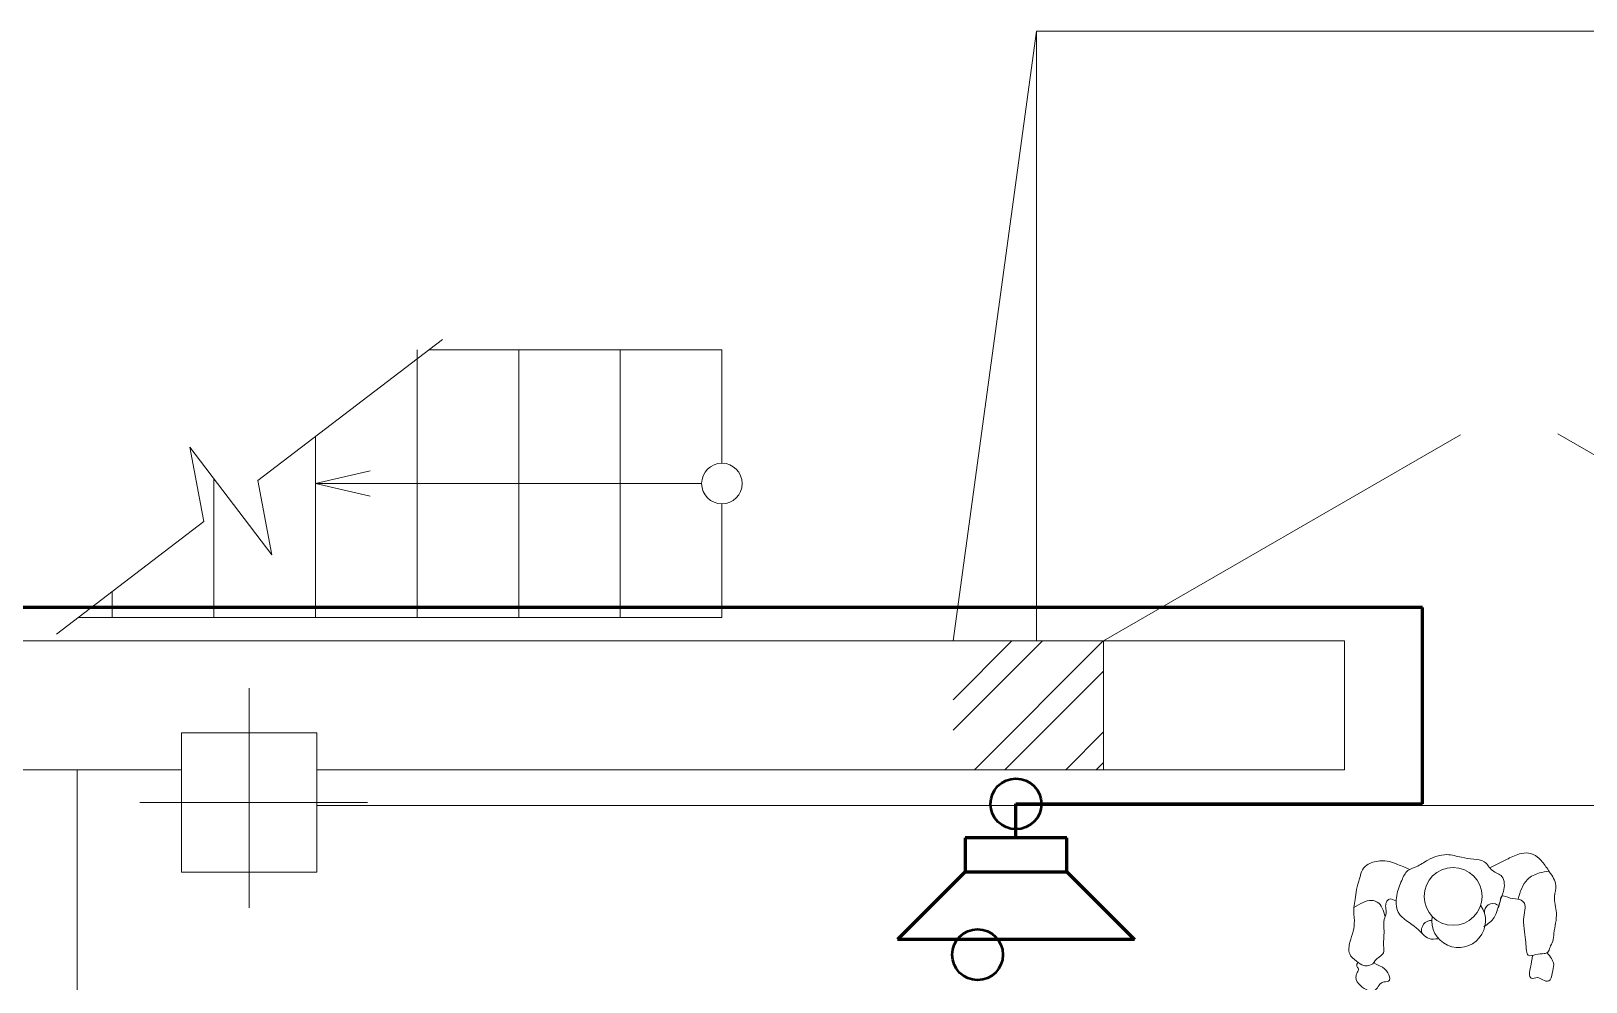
# Model space of a CAD drawing. Header units: millimetres. Extents: x 1663 to 6300, y 431 to 1491.
# Drawn here: x 5050.9 to 5117.5, y 1361.1 to 1401.8 of the extents above; entities that cross this region are included whole.
import ezdxf

# ---------------------------------------------------------------- set-up
doc = ezdxf.new("R2010")
doc.units = ezdxf.units.MM
for name, color, linetype, lineweight in [('Линия связи (Вновь)', 3, 'Continuous', 60), ('Связь', 84, 'Continuous', 50), ('СОУЭ', 160, 'Continuous', 60), ('Строительный', 251, 'Continuous', 13)]:
    doc.layers.add(name, color=color, linetype=linetype, lineweight=lineweight)

# ---------------------------------------------------------------- blocks, each defined once
blk = doc.blocks.new('A$C178B2837')
at = {"layer": 'Строительный', "ltscale": 100}
for p, q in [((563.383, 420.514), (560.924, 402.514)), ((590.283, 420.514), (563.383, 420.514)), ((563.383, 402.514), (563.383, 420.514)), ((540.395, 407.249), (545.849, 411.409)), ((545.1, 411.109), (545.1, 403.209)), ((554.1, 411.109), (545.456, 411.109)), ((548.1, 411.109), (548.1, 403.209)), ((551.1, 411.109), (551.1, 403.209)), ((554.1, 411.109), (554.1, 407.759)), ((575.902, 408.598), (565.363, 402.514)), ((578.775, 408.627), (589.363, 402.514)), ((538.805, 406.036), (538.387, 408.232)), ((538.387, 408.232), (540.813, 405.052)), ((542.1, 408.549), (542.1, 403.209)), ((539.1, 407.298), (539.1, 403.209)), ((540.813, 405.052), (540.395, 407.249)), ((542.1, 407.159), (543.716, 407.533)), ((553.5, 407.159), (542.1, 407.159)), ((542.1, 407.159), (543.716, 406.785)), ((554.1, 406.559), (554.1, 403.209)), ((534.455, 402.718), (538.805, 406.036)), ((536.1, 403.973), (536.1, 403.209)), ((554.1, 403.209), (535.098, 403.209)), ((565.363, 402.514), (512.744, 402.514)), ((560.924, 400.776), (562.662, 402.514)), ((560.924, 399.878), (563.56, 402.514)), ((561.556, 398.714), (565.356, 402.514)), ((572.483, 402.514), (565.363, 402.514)), ((565.363, 402.514), (565.363, 398.714)), ((572.483, 402.514), (572.483, 398.714)), ((562.454, 398.714), (565.363, 401.624)), ((540.143, 401.12), (540.143, 394.633)), ((538.143, 399.803), (538.143, 395.692)), ((538.143, 399.803), (542.143, 399.803)), ((542.143, 395.692), (542.143, 399.803)), ((564.25, 398.714), (565.363, 399.828)), ((565.148, 398.714), (565.363, 398.93)), ((538.143, 398.714), (528.163, 398.714)), ((535.063, 330.964), (535.063, 398.714)), ((565.363, 398.714), (542.143, 398.714)), ((572.483, 398.714), (565.363, 398.714)), ((543.637, 397.747), (536.917, 397.747)), ((543.163, 397.658), (542.143, 397.658)), ((588.143, 397.658), (542.163, 397.658)), ((538.143, 395.692), (542.143, 395.692))]:
    blk.add_line(p, q, dxfattribs=at)
for centre, radius in [((554.1, 407.159), 0.6), ((575.688, 394.976), 0.854)]:
    blk.add_circle(centre, radius, dxfattribs=at)
for centre, radius, start, end in [((575.852, 394.257), 0.793, 170.6183, 35.0724), ((576.859, 394.515), 0.248, 55.1593, 189.9318), ((575.055, 393.965), 0.302, 89.1909, 194.826)]:
    blk.add_arc(centre, radius, start, end, dxfattribs=at)
for points in [[(575.239, 393.727), (574.984, 393.728), (574.783, 393.868), (574.611, 394.036), (574.07, 394.508), (574.023, 395), (574.172, 395.449), (574.356, 395.738), (574.596, 395.85), (574.943, 396.045), (575.505, 396.207), (575.933, 396.13), (576.298, 396.073), (576.605, 395.997), (576.85, 395.741), (577.13, 395.562), (577.173, 395.118), (577.073, 394.829), (577.001, 394.594), (576.903, 394.351), (576.595, 394.079)], [(576.791, 395.829), (577.265, 396.063), (577.644, 396.228), (577.913, 396.255), (578.179, 396.136), (578.316, 396), (578.535, 395.695), (578.722, 395.301), (578.683, 394.974), (578.737, 394.491), (578.666, 393.881), (578.629, 393.652), (578.549, 393.474), (578.481, 393.325), (578.379, 393.287), (578.129, 393.262), (577.906, 393.239), (577.857, 393.369), (577.831, 393.622), (577.8, 393.929), (577.764, 394.292), (577.81, 394.575), (577.791, 394.774), (577.662, 394.879), (577.376, 394.925), (577.123, 394.981), (577.062, 394.764), (577.002, 394.608)], [(573.992, 394.84), (573.809, 394.894), (573.717, 394.806), (573.709, 394.481), (573.654, 394.291), (573.647, 394.023), (573.642, 393.772), (573.636, 393.521), (573.631, 393.312), (573.381, 393.073), (573.35, 393.023), (573.183, 392.931), (573.05, 392.935), (572.837, 393.064), (572.635, 393.275), (572.643, 393.628), (572.737, 393.947), (572.772, 394.251), (572.76, 394.651), (572.797, 394.886), (572.834, 395.175), (572.928, 395.505), (572.98, 395.698), (573.138, 395.899), (573.525, 396.02), (573.807, 396.006), (574.046, 395.92), (574.411, 395.773)], [(577.605, 394.895), (577.886, 395.476), (578.243, 395.668), (578.519, 395.719)], [(573.68, 394.374), (573.442, 394.809), (573.283, 394.856), (573.03, 394.794), (572.76, 394.651)], [(572.879, 393.03), (572.845, 392.914), (572.89, 392.833), (572.86, 392.731), (572.818, 392.588), (572.953, 392.341), (573.184, 392.2), (573.367, 392.196), (573.595, 392.437), (573.777, 392.476), (573.604, 392.882), (573.357, 393.034), (573.436, 393.134)], [(578.03, 393.235), (577.973, 392.883), (577.942, 392.694), (577.993, 392.558), (578.184, 392.577), (578.336, 392.509), (578.512, 392.48), (578.615, 392.71), (578.657, 392.966), (578.462, 393.312)]]:
    blk.add_spline(points, degree=3, dxfattribs=at)
blk = doc.blocks.new('A$C7B0F30C2')
at = {"layer": 'СОУЭ'}
for p, q in [((0, 3), (7, 3)), ((2, 1), (0, 3)), ((5, 1), (7, 3)), ((2, 1), (2, 0)), ((5, 1), (2, 1)), ((5, 0), (5, 1)), ((2, 0), (5, 0))]:
    blk.add_line(p, q, dxfattribs=at)

msp = doc.modelspace()

# ---------------------------------------------------------------- linework, layer by layer
at = {"layer": 'Линия связи (Вновь)'}
for p, q in [((5110.509, 1377.113), (4751.763, 1377.113)), ((5110.509, 1368.691), (5110.509, 1377.113)), ((5093.085, 1367.239), (5093.085, 1368.691)), ((5093.085, 1368.691), (5110.509, 1368.691))]:
    msp.add_line(p, q, dxfattribs=at)
at = {"layer": 'Связь'}
for centre in [(5093.085, 1368.691), (5091.439, 1362.229)]:
    msp.add_circle(centre, 1.089, dxfattribs=at)

# ---------------------------------------------------------------- block references
at = {"xscale": 1.452, "yscale": 1.452, "zscale": 1.452, "rotation": 180}
msp.add_blockref('A$C7B0F30C2', (5098.167, 1367.239), dxfattribs=at)
at = {"layer": 'Линия связи (Вновь)', "xscale": 1.452, "yscale": 1.452, "zscale": 1.452}
msp.add_blockref('A$C178B2837', (4275.927, 791.224), dxfattribs=at)

doc.saveas('drawing.dxf')
